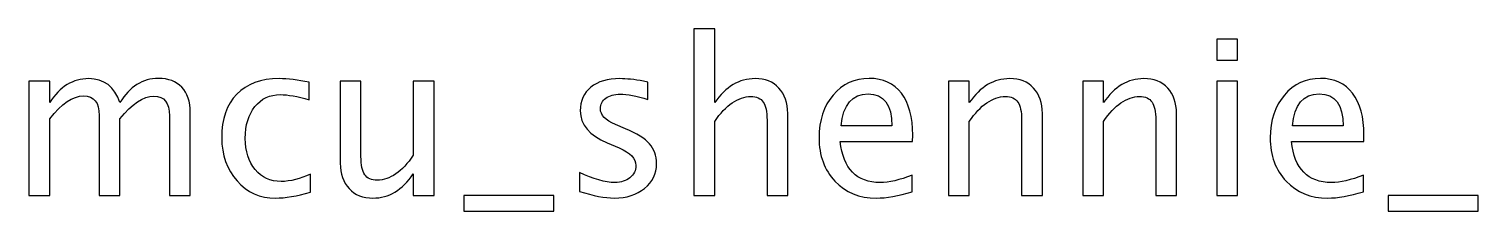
# Model space of a CAD drawing. Header units: centimetres. Extents: x -35.9 to 35.9, y -2.8 to 14.1.
# Drawn here: x -18.85 to -10.33, y 13.08 to 14.15 of the extents above; entities that cross this region are included whole.
import ezdxf

# ---------------------------------------------------------------- set-up
doc = ezdxf.new("R2010")
doc.units = ezdxf.units.CM
doc.header["$MEASUREMENT"] = 0
doc.layers.add('Layer 1', color=7, linetype='Continuous')

msp = doc.modelspace()

# ---------------------------------------------------------------- linework, layer by layer
at = {"layer": 'Layer 1'}
for points, knots in [([(-14.94123, 13.17044), (-14.94123, 13.17044), (-14.94123, 14.14961), (-14.94123, 14.14961), (-14.94123, 14.14961), (-14.94123, 14.14961), (-14.81931, 14.14961), (-14.81931, 14.14961), (-14.81931, 14.14961), (-14.81931, 14.14961), (-14.81931, 13.71633), (-14.81931, 13.71633), (-14.81931, 13.71633), (-14.75475, 13.81052), (-14.67559, 13.85751), (-14.58203, 13.85751), (-14.58203, 13.85751), (-14.52319, 13.85751), (-14.47641, 13.8391), (-14.44191, 13.80205), (-14.44191, 13.80205), (-14.40741, 13.76522), (-14.39005, 13.71548), (-14.39005, 13.65325), (-14.39005, 13.65325), (-14.39005, 13.65325), (-14.39005, 13.17044), (-14.39005, 13.17044), (-14.39005, 13.17044), (-14.39005, 13.17044), (-14.51197, 13.17044), (-14.51197, 13.17044), (-14.51197, 13.17044), (-14.51197, 13.17044), (-14.51197, 13.61346), (-14.51197, 13.61346), (-14.51197, 13.61346), (-14.51197, 13.66341), (-14.51938, 13.69897), (-14.53398, 13.72014), (-14.53398, 13.72014), (-14.5488, 13.74152), (-14.57314, 13.7521), (-14.60722, 13.7521), (-14.60722, 13.7521), (-14.68215, 13.7521), (-14.75285, 13.70321), (-14.81931, 13.60542), (-14.81931, 13.60542), (-14.81931, 13.60542), (-14.81931, 13.17044), (-14.81931, 13.17044), (-14.81931, 13.17044), (-14.81931, 13.17044), (-14.94123, 13.17044), (-14.94123, 13.17044)], [0, 0, 0, 0, 0.0666667, 0.0666667, 0.0666667, 0.0666667, 0.1333333, 0.1333333, 0.1333333, 0.1333333, 0.2, 0.2, 0.2, 0.2, 0.2666667, 0.2666667, 0.2666667, 0.2666667, 0.3333333, 0.3333333, 0.3333333, 0.3333333, 0.4, 0.4, 0.4, 0.4, 0.4666667, 0.4666667, 0.4666667, 0.4666667, 0.5333333, 0.5333333, 0.5333333, 0.5333333, 0.6, 0.6, 0.6, 0.6, 0.6666667, 0.6666667, 0.6666667, 0.6666667, 0.7333333, 0.7333333, 0.7333333, 0.7333333, 0.8, 0.8, 0.8, 0.8, 0.8666667, 0.8666667, 0.8666667, 0.8666667, 1, 1, 1, 1]), ([(-11.86888, 13.96673), (-11.86888, 13.96673), (-11.86888, 14.08865), (-11.86888, 14.08865), (-11.86888, 14.08865), (-11.86888, 14.08865), (-11.74696, 14.08865), (-11.74696, 14.08865), (-11.74696, 14.08865), (-11.74696, 14.08865), (-11.74696, 13.96673), (-11.74696, 13.96673), (-11.74696, 13.96673), (-11.74696, 13.96673), (-11.86888, 13.96673), (-11.86888, 13.96673)], [0, 0, 0, 0, 0.2, 0.2, 0.2, 0.2, 0.4, 0.4, 0.4, 0.4, 0.6, 0.6, 0.6, 0.6, 1, 1, 1, 1]), ([(-18.84818, 13.17044), (-18.84818, 13.17044), (-18.84818, 13.84354), (-18.84818, 13.84354), (-18.84818, 13.84354), (-18.84818, 13.84354), (-18.72626, 13.84354), (-18.72626, 13.84354), (-18.72626, 13.84354), (-18.72626, 13.84354), (-18.72626, 13.71633), (-18.72626, 13.71633), (-18.72626, 13.71633), (-18.66678, 13.81052), (-18.59058, 13.85751), (-18.49724, 13.85751), (-18.49724, 13.85751), (-18.40728, 13.85751), (-18.34611, 13.81052), (-18.31351, 13.71633), (-18.31351, 13.71633), (-18.25572, 13.81137), (-18.18037, 13.85878), (-18.08787, 13.85878), (-18.08787, 13.85878), (-18.02882, 13.85878), (-17.98289, 13.84142), (-17.95008, 13.8065), (-17.95008, 13.8065), (-17.91727, 13.77157), (-17.90076, 13.72268), (-17.90076, 13.65981), (-17.90076, 13.65981), (-17.90076, 13.65981), (-17.90076, 13.17044), (-17.90076, 13.17044), (-17.90076, 13.17044), (-17.90076, 13.17044), (-18.02268, 13.17044), (-18.02268, 13.17044), (-18.02268, 13.17044), (-18.02268, 13.17044), (-18.02268, 13.63971), (-18.02268, 13.63971), (-18.02268, 13.63971), (-18.02268, 13.71633), (-18.05316, 13.75464), (-18.11412, 13.75464), (-18.11412, 13.75464), (-18.17741, 13.75464), (-18.24387, 13.70998), (-18.31351, 13.62044), (-18.31351, 13.62044), (-18.31351, 13.62044), (-18.31351, 13.17044), (-18.31351, 13.17044), (-18.31351, 13.17044), (-18.31351, 13.17044), (-18.43543, 13.17044), (-18.43543, 13.17044), (-18.43543, 13.17044), (-18.43543, 13.17044), (-18.43543, 13.64013), (-18.43543, 13.64013), (-18.43543, 13.64013), (-18.43543, 13.71739), (-18.46633, 13.75591), (-18.52835, 13.75591), (-18.52835, 13.75591), (-18.58995, 13.75591), (-18.65599, 13.71104), (-18.72626, 13.62108), (-18.72626, 13.62108), (-18.72626, 13.62108), (-18.72626, 13.17044), (-18.72626, 13.17044), (-18.72626, 13.17044), (-18.72626, 13.17044), (-18.84818, 13.17044), (-18.84818, 13.17044)], [0, 0, 0, 0, 0.047619, 0.047619, 0.047619, 0.047619, 0.0952381, 0.0952381, 0.0952381, 0.0952381, 0.1428571, 0.1428571, 0.1428571, 0.1428571, 0.1904762, 0.1904762, 0.1904762, 0.1904762, 0.2380952, 0.2380952, 0.2380952, 0.2380952, 0.2857143, 0.2857143, 0.2857143, 0.2857143, 0.3333333, 0.3333333, 0.3333333, 0.3333333, 0.3809524, 0.3809524, 0.3809524, 0.3809524, 0.4285714, 0.4285714, 0.4285714, 0.4285714, 0.4761905, 0.4761905, 0.4761905, 0.4761905, 0.5238095, 0.5238095, 0.5238095, 0.5238095, 0.5714286, 0.5714286, 0.5714286, 0.5714286, 0.6190476, 0.6190476, 0.6190476, 0.6190476, 0.6666667, 0.6666667, 0.6666667, 0.6666667, 0.7142857, 0.7142857, 0.7142857, 0.7142857, 0.7619048, 0.7619048, 0.7619048, 0.7619048, 0.8095238, 0.8095238, 0.8095238, 0.8095238, 0.8571429, 0.8571429, 0.8571429, 0.8571429, 0.9047619, 0.9047619, 0.9047619, 0.9047619, 1, 1, 1, 1]), ([(-17.19506, 13.19076), (-17.27401, 13.16705), (-17.34217, 13.1552), (-17.39953, 13.1552), (-17.39953, 13.1552), (-17.49055, 13.1552), (-17.5659, 13.18886), (-17.6258, 13.25595), (-17.6258, 13.25595), (-17.6857, 13.32326), (-17.71576, 13.40814), (-17.71576, 13.51038), (-17.71576, 13.51038), (-17.71576, 13.6196), (-17.68613, 13.7049), (-17.62686, 13.76586), (-17.62686, 13.76586), (-17.56759, 13.82703), (-17.48483, 13.85751), (-17.37857, 13.85751), (-17.37857, 13.85751), (-17.32629, 13.85751), (-17.26745, 13.85031), (-17.20268, 13.83592), (-17.20268, 13.83592), (-17.20268, 13.83592), (-17.20268, 13.73305), (-17.20268, 13.73305), (-17.20268, 13.73305), (-17.27147, 13.75337), (-17.32756, 13.76353), (-17.37074, 13.76353), (-17.37074, 13.76353), (-17.4334, 13.76353), (-17.48356, 13.74004), (-17.52103, 13.69326), (-17.52103, 13.69326), (-17.55849, 13.64648), (-17.57733, 13.58404), (-17.57733, 13.50614), (-17.57733, 13.50614), (-17.57733, 13.43058), (-17.55786, 13.36962), (-17.51912, 13.32284), (-17.51912, 13.32284), (-17.48039, 13.27627), (-17.4298, 13.25299), (-17.36693, 13.25299), (-17.36693, 13.25299), (-17.31126, 13.25299), (-17.25411, 13.26738), (-17.19506, 13.29617), (-17.19506, 13.29617), (-17.19506, 13.29617), (-17.19506, 13.19076), (-17.19506, 13.19076)], [0, 0, 0, 0, 0.0666667, 0.0666667, 0.0666667, 0.0666667, 0.1333333, 0.1333333, 0.1333333, 0.1333333, 0.2, 0.2, 0.2, 0.2, 0.2666667, 0.2666667, 0.2666667, 0.2666667, 0.3333333, 0.3333333, 0.3333333, 0.3333333, 0.4, 0.4, 0.4, 0.4, 0.4666667, 0.4666667, 0.4666667, 0.4666667, 0.5333333, 0.5333333, 0.5333333, 0.5333333, 0.6, 0.6, 0.6, 0.6, 0.6666667, 0.6666667, 0.6666667, 0.6666667, 0.7333333, 0.7333333, 0.7333333, 0.7333333, 0.8, 0.8, 0.8, 0.8, 0.8666667, 0.8666667, 0.8666667, 0.8666667, 1, 1, 1, 1]), ([(-16.59033, 13.17044), (-16.59033, 13.17044), (-16.59033, 13.29702), (-16.59033, 13.29702), (-16.59033, 13.29702), (-16.65531, 13.2024), (-16.73426, 13.1552), (-16.82697, 13.1552), (-16.82697, 13.1552), (-16.88582, 13.1552), (-16.93259, 13.17362), (-16.96731, 13.21066), (-16.96731, 13.21066), (-17.00223, 13.2477), (-17.01959, 13.29744), (-17.01959, 13.36031), (-17.01959, 13.36031), (-17.01959, 13.36031), (-17.01959, 13.84354), (-17.01959, 13.84354), (-17.01959, 13.84354), (-17.01959, 13.84354), (-16.89767, 13.84354), (-16.89767, 13.84354), (-16.89767, 13.84354), (-16.89767, 13.84354), (-16.89767, 13.4001), (-16.89767, 13.4001), (-16.89767, 13.4001), (-16.89767, 13.34951), (-16.89026, 13.31374), (-16.87566, 13.29257), (-16.87566, 13.29257), (-16.86084, 13.27119), (-16.83629, 13.26061), (-16.80178, 13.26061), (-16.80178, 13.26061), (-16.72728, 13.26061), (-16.65658, 13.30951), (-16.59033, 13.40751), (-16.59033, 13.40751), (-16.59033, 13.40751), (-16.59033, 13.84354), (-16.59033, 13.84354), (-16.59033, 13.84354), (-16.59033, 13.84354), (-16.46841, 13.84354), (-16.46841, 13.84354), (-16.46841, 13.84354), (-16.46841, 13.84354), (-16.46841, 13.17044), (-16.46841, 13.17044), (-16.46841, 13.17044), (-16.46841, 13.17044), (-16.59033, 13.17044), (-16.59033, 13.17044)], [0, 0, 0, 0, 0.0666667, 0.0666667, 0.0666667, 0.0666667, 0.1333333, 0.1333333, 0.1333333, 0.1333333, 0.2, 0.2, 0.2, 0.2, 0.2666667, 0.2666667, 0.2666667, 0.2666667, 0.3333333, 0.3333333, 0.3333333, 0.3333333, 0.4, 0.4, 0.4, 0.4, 0.4666667, 0.4666667, 0.4666667, 0.4666667, 0.5333333, 0.5333333, 0.5333333, 0.5333333, 0.6, 0.6, 0.6, 0.6, 0.6666667, 0.6666667, 0.6666667, 0.6666667, 0.7333333, 0.7333333, 0.7333333, 0.7333333, 0.8, 0.8, 0.8, 0.8, 0.8666667, 0.8666667, 0.8666667, 0.8666667, 1, 1, 1, 1]), ([(-15.61285, 13.19457), (-15.61285, 13.19457), (-15.61285, 13.30633), (-15.61285, 13.30633), (-15.61285, 13.30633), (-15.53305, 13.26654), (-15.46384, 13.24664), (-15.40478, 13.24664), (-15.40478, 13.24664), (-15.36964, 13.24664), (-15.34043, 13.25617), (-15.31736, 13.27522), (-15.31736, 13.27522), (-15.29429, 13.29405), (-15.28265, 13.31776), (-15.28265, 13.34634), (-15.28265, 13.34634), (-15.28265, 13.38803), (-15.31503, 13.42254), (-15.3798, 13.44984), (-15.3798, 13.44984), (-15.3798, 13.44984), (-15.45114, 13.48011), (-15.45114, 13.48011), (-15.45114, 13.48011), (-15.55633, 13.52371), (-15.60904, 13.58679), (-15.60904, 13.6687), (-15.60904, 13.6687), (-15.60904, 13.72734), (-15.5883, 13.77348), (-15.54681, 13.80713), (-15.54681, 13.80713), (-15.50532, 13.84079), (-15.44838, 13.85751), (-15.37621, 13.85751), (-15.37621, 13.85751), (-15.33874, 13.85751), (-15.29217, 13.85243), (-15.23693, 13.84206), (-15.23693, 13.84206), (-15.23693, 13.84206), (-15.21153, 13.83719), (-15.21153, 13.83719), (-15.21153, 13.83719), (-15.21153, 13.83719), (-15.21153, 13.73559), (-15.21153, 13.73559), (-15.21153, 13.73559), (-15.27947, 13.75591), (-15.33366, 13.76607), (-15.37409, 13.76607), (-15.37409, 13.76607), (-15.40965, 13.76607), (-15.4378, 13.75824), (-15.45918, 13.74279), (-15.45918, 13.74279), (-15.48035, 13.72734), (-15.49093, 13.70659), (-15.49093, 13.68056), (-15.49093, 13.68056), (-15.49093, 13.64394), (-15.4613, 13.61282), (-15.40182, 13.58764), (-15.40182, 13.58764), (-15.40182, 13.58764), (-15.34319, 13.56287), (-15.34319, 13.56287), (-15.34319, 13.56287), (-15.27672, 13.53493), (-15.22973, 13.5053), (-15.20222, 13.47418), (-15.20222, 13.47418), (-15.17449, 13.44307), (-15.16073, 13.40412), (-15.16073, 13.35755), (-15.16073, 13.35755), (-15.16073, 13.2985), (-15.18401, 13.25003), (-15.23079, 13.21214), (-15.23079, 13.21214), (-15.27736, 13.17425), (-15.33705, 13.1552), (-15.40965, 13.1552), (-15.40965, 13.1552), (-15.46553, 13.1552), (-15.53305, 13.16832), (-15.61285, 13.19457)], [0, 0, 0, 0, 0.0434783, 0.0434783, 0.0434783, 0.0434783, 0.0869565, 0.0869565, 0.0869565, 0.0869565, 0.1304348, 0.1304348, 0.1304348, 0.1304348, 0.173913, 0.173913, 0.173913, 0.173913, 0.2173913, 0.2173913, 0.2173913, 0.2173913, 0.2608696, 0.2608696, 0.2608696, 0.2608696, 0.3043478, 0.3043478, 0.3043478, 0.3043478, 0.3478261, 0.3478261, 0.3478261, 0.3478261, 0.3913043, 0.3913043, 0.3913043, 0.3913043, 0.4347826, 0.4347826, 0.4347826, 0.4347826, 0.4782609, 0.4782609, 0.4782609, 0.4782609, 0.5217391, 0.5217391, 0.5217391, 0.5217391, 0.5652174, 0.5652174, 0.5652174, 0.5652174, 0.6086957, 0.6086957, 0.6086957, 0.6086957, 0.6521739, 0.6521739, 0.6521739, 0.6521739, 0.6956522, 0.6956522, 0.6956522, 0.6956522, 0.7391304, 0.7391304, 0.7391304, 0.7391304, 0.7826087, 0.7826087, 0.7826087, 0.7826087, 0.826087, 0.826087, 0.826087, 0.826087, 0.8695652, 0.8695652, 0.8695652, 0.8695652, 0.9130435, 0.9130435, 0.9130435, 0.9130435, 1, 1, 1, 1]), ([(-13.65895, 13.19203), (-13.74086, 13.16748), (-13.81093, 13.1552), (-13.86935, 13.1552), (-13.86935, 13.1552), (-13.96904, 13.1552), (-14.05011, 13.18822), (-14.11255, 13.25405), (-14.11255, 13.25405), (-14.17499, 13.31988), (-14.20632, 13.40518), (-14.20632, 13.51017), (-14.20632, 13.51017), (-14.20632, 13.61198), (-14.1788, 13.69559), (-14.12356, 13.76099), (-14.12356, 13.76099), (-14.06831, 13.82618), (-13.99762, 13.85878), (-13.91147, 13.85878), (-13.91147, 13.85878), (-13.82998, 13.85878), (-13.7669, 13.82978), (-13.72245, 13.77179), (-13.72245, 13.77179), (-13.678, 13.71379), (-13.65577, 13.63166), (-13.65577, 13.52519), (-13.65577, 13.52519), (-13.65577, 13.52519), (-13.65641, 13.48794), (-13.65641, 13.48794), (-13.65641, 13.48794), (-13.65641, 13.48794), (-14.08186, 13.48794), (-14.08186, 13.48794), (-14.08186, 13.48794), (-14.06408, 13.32707), (-13.98555, 13.24664), (-13.84649, 13.24664), (-13.84649, 13.24664), (-13.79547, 13.24664), (-13.73303, 13.26103), (-13.65895, 13.28982), (-13.65895, 13.28982), (-13.65895, 13.28982), (-13.65895, 13.19203), (-13.65895, 13.19203)], [0, 0, 0, 0, 0.0769231, 0.0769231, 0.0769231, 0.0769231, 0.1538462, 0.1538462, 0.1538462, 0.1538462, 0.2307692, 0.2307692, 0.2307692, 0.2307692, 0.3076923, 0.3076923, 0.3076923, 0.3076923, 0.3846154, 0.3846154, 0.3846154, 0.3846154, 0.4615385, 0.4615385, 0.4615385, 0.4615385, 0.5384615, 0.5384615, 0.5384615, 0.5384615, 0.6153846, 0.6153846, 0.6153846, 0.6153846, 0.6923077, 0.6923077, 0.6923077, 0.6923077, 0.7692308, 0.7692308, 0.7692308, 0.7692308, 0.8461538, 0.8461538, 0.8461538, 0.8461538, 1, 1, 1, 1]), ([(-13.44538, 13.17044), (-13.44538, 13.17044), (-13.44538, 13.84354), (-13.44538, 13.84354), (-13.44538, 13.84354), (-13.44538, 13.84354), (-13.32346, 13.84354), (-13.32346, 13.84354), (-13.32346, 13.84354), (-13.32346, 13.84354), (-13.32346, 13.71633), (-13.32346, 13.71633), (-13.32346, 13.71633), (-13.2589, 13.81052), (-13.17974, 13.85751), (-13.08618, 13.85751), (-13.08618, 13.85751), (-13.02734, 13.85751), (-12.98056, 13.8391), (-12.94606, 13.80205), (-12.94606, 13.80205), (-12.91156, 13.76522), (-12.8942, 13.71548), (-12.8942, 13.65325), (-12.8942, 13.65325), (-12.8942, 13.65325), (-12.8942, 13.17044), (-12.8942, 13.17044), (-12.8942, 13.17044), (-12.8942, 13.17044), (-13.01612, 13.17044), (-13.01612, 13.17044), (-13.01612, 13.17044), (-13.01612, 13.17044), (-13.01612, 13.61346), (-13.01612, 13.61346), (-13.01612, 13.61346), (-13.01612, 13.66341), (-13.02353, 13.69897), (-13.03813, 13.72014), (-13.03813, 13.72014), (-13.05295, 13.74152), (-13.07729, 13.7521), (-13.11137, 13.7521), (-13.11137, 13.7521), (-13.1863, 13.7521), (-13.257, 13.70321), (-13.32346, 13.60542), (-13.32346, 13.60542), (-13.32346, 13.60542), (-13.32346, 13.17044), (-13.32346, 13.17044), (-13.32346, 13.17044), (-13.32346, 13.17044), (-13.44538, 13.17044), (-13.44538, 13.17044)], [0, 0, 0, 0, 0.0666667, 0.0666667, 0.0666667, 0.0666667, 0.1333333, 0.1333333, 0.1333333, 0.1333333, 0.2, 0.2, 0.2, 0.2, 0.2666667, 0.2666667, 0.2666667, 0.2666667, 0.3333333, 0.3333333, 0.3333333, 0.3333333, 0.4, 0.4, 0.4, 0.4, 0.4666667, 0.4666667, 0.4666667, 0.4666667, 0.5333333, 0.5333333, 0.5333333, 0.5333333, 0.6, 0.6, 0.6, 0.6, 0.6666667, 0.6666667, 0.6666667, 0.6666667, 0.7333333, 0.7333333, 0.7333333, 0.7333333, 0.8, 0.8, 0.8, 0.8, 0.8666667, 0.8666667, 0.8666667, 0.8666667, 1, 1, 1, 1]), ([(-12.65713, 13.17044), (-12.65713, 13.17044), (-12.65713, 13.84354), (-12.65713, 13.84354), (-12.65713, 13.84354), (-12.65713, 13.84354), (-12.53521, 13.84354), (-12.53521, 13.84354), (-12.53521, 13.84354), (-12.53521, 13.84354), (-12.53521, 13.71633), (-12.53521, 13.71633), (-12.53521, 13.71633), (-12.47065, 13.81052), (-12.39149, 13.85751), (-12.29793, 13.85751), (-12.29793, 13.85751), (-12.23909, 13.85751), (-12.19231, 13.8391), (-12.15781, 13.80205), (-12.15781, 13.80205), (-12.12331, 13.76522), (-12.10595, 13.71548), (-12.10595, 13.65325), (-12.10595, 13.65325), (-12.10595, 13.65325), (-12.10595, 13.17044), (-12.10595, 13.17044), (-12.10595, 13.17044), (-12.10595, 13.17044), (-12.22787, 13.17044), (-12.22787, 13.17044), (-12.22787, 13.17044), (-12.22787, 13.17044), (-12.22787, 13.61346), (-12.22787, 13.61346), (-12.22787, 13.61346), (-12.22787, 13.66341), (-12.23528, 13.69897), (-12.24988, 13.72014), (-12.24988, 13.72014), (-12.2647, 13.74152), (-12.28904, 13.7521), (-12.32312, 13.7521), (-12.32312, 13.7521), (-12.39805, 13.7521), (-12.46875, 13.70321), (-12.53521, 13.60542), (-12.53521, 13.60542), (-12.53521, 13.60542), (-12.53521, 13.17044), (-12.53521, 13.17044), (-12.53521, 13.17044), (-12.53521, 13.17044), (-12.65713, 13.17044), (-12.65713, 13.17044)], [0, 0, 0, 0, 0.0666667, 0.0666667, 0.0666667, 0.0666667, 0.1333333, 0.1333333, 0.1333333, 0.1333333, 0.2, 0.2, 0.2, 0.2, 0.2666667, 0.2666667, 0.2666667, 0.2666667, 0.3333333, 0.3333333, 0.3333333, 0.3333333, 0.4, 0.4, 0.4, 0.4, 0.4666667, 0.4666667, 0.4666667, 0.4666667, 0.5333333, 0.5333333, 0.5333333, 0.5333333, 0.6, 0.6, 0.6, 0.6, 0.6666667, 0.6666667, 0.6666667, 0.6666667, 0.7333333, 0.7333333, 0.7333333, 0.7333333, 0.8, 0.8, 0.8, 0.8, 0.8666667, 0.8666667, 0.8666667, 0.8666667, 1, 1, 1, 1]), ([(-11.86888, 13.17044), (-11.86888, 13.17044), (-11.86888, 13.84354), (-11.86888, 13.84354), (-11.86888, 13.84354), (-11.86888, 13.84354), (-11.74696, 13.84354), (-11.74696, 13.84354), (-11.74696, 13.84354), (-11.74696, 13.84354), (-11.74696, 13.17044), (-11.74696, 13.17044), (-11.74696, 13.17044), (-11.74696, 13.17044), (-11.86888, 13.17044), (-11.86888, 13.17044)], [0, 0, 0, 0, 0.2, 0.2, 0.2, 0.2, 0.4, 0.4, 0.4, 0.4, 0.6, 0.6, 0.6, 0.6, 1, 1, 1, 1]), ([(-11.00782, 13.19203), (-11.08973, 13.16748), (-11.1598, 13.1552), (-11.21822, 13.1552), (-11.21822, 13.1552), (-11.31791, 13.1552), (-11.39898, 13.18822), (-11.46142, 13.25405), (-11.46142, 13.25405), (-11.52386, 13.31988), (-11.55519, 13.40518), (-11.55519, 13.51017), (-11.55519, 13.51017), (-11.55519, 13.61198), (-11.52767, 13.69559), (-11.47243, 13.76099), (-11.47243, 13.76099), (-11.41718, 13.82618), (-11.34649, 13.85878), (-11.26034, 13.85878), (-11.26034, 13.85878), (-11.17885, 13.85878), (-11.11577, 13.82978), (-11.07132, 13.77179), (-11.07132, 13.77179), (-11.02687, 13.71379), (-11.00464, 13.63166), (-11.00464, 13.52519), (-11.00464, 13.52519), (-11.00464, 13.52519), (-11.00528, 13.48794), (-11.00528, 13.48794), (-11.00528, 13.48794), (-11.00528, 13.48794), (-11.43073, 13.48794), (-11.43073, 13.48794), (-11.43073, 13.48794), (-11.41295, 13.32707), (-11.33442, 13.24664), (-11.19536, 13.24664), (-11.19536, 13.24664), (-11.14434, 13.24664), (-11.0819, 13.26103), (-11.00782, 13.28982), (-11.00782, 13.28982), (-11.00782, 13.28982), (-11.00782, 13.19203), (-11.00782, 13.19203)], [0, 0, 0, 0, 0.0769231, 0.0769231, 0.0769231, 0.0769231, 0.1538462, 0.1538462, 0.1538462, 0.1538462, 0.2307692, 0.2307692, 0.2307692, 0.2307692, 0.3076923, 0.3076923, 0.3076923, 0.3076923, 0.3846154, 0.3846154, 0.3846154, 0.3846154, 0.4615385, 0.4615385, 0.4615385, 0.4615385, 0.5384615, 0.5384615, 0.5384615, 0.5384615, 0.6153846, 0.6153846, 0.6153846, 0.6153846, 0.6923077, 0.6923077, 0.6923077, 0.6923077, 0.7692308, 0.7692308, 0.7692308, 0.7692308, 0.8461538, 0.8461538, 0.8461538, 0.8461538, 1, 1, 1, 1]), ([(-14.07551, 13.57938), (-14.07551, 13.57938), (-13.77833, 13.57938), (-13.77833, 13.57938), (-13.77833, 13.57938), (-13.77833, 13.70469), (-13.82511, 13.76734), (-13.91845, 13.76734), (-13.91845, 13.76734), (-14.01243, 13.76734), (-14.06471, 13.70469), (-14.07551, 13.57938)], [0, 0, 0, 0, 0.25, 0.25, 0.25, 0.25, 0.5, 0.5, 0.5, 0.5, 1, 1, 1, 1]), ([(-11.42438, 13.57938), (-11.42438, 13.57938), (-11.1272, 13.57938), (-11.1272, 13.57938), (-11.1272, 13.57938), (-11.1272, 13.70469), (-11.17398, 13.76734), (-11.26732, 13.76734), (-11.26732, 13.76734), (-11.3613, 13.76734), (-11.41358, 13.70469), (-11.42438, 13.57938)], [0, 0, 0, 0, 0.25, 0.25, 0.25, 0.25, 0.5, 0.5, 0.5, 0.5, 1, 1, 1, 1]), ([(-16.2923, 13.079), (-16.2923, 13.079), (-16.2923, 13.17044), (-16.2923, 13.17044), (-16.2923, 13.17044), (-16.2923, 13.17044), (-15.76398, 13.17044), (-15.76398, 13.17044), (-15.76398, 13.17044), (-15.76398, 13.17044), (-15.76398, 13.079), (-15.76398, 13.079), (-15.76398, 13.079), (-15.76398, 13.079), (-16.2923, 13.079), (-16.2923, 13.079)], [0, 0, 0, 0, 0.2, 0.2, 0.2, 0.2, 0.4, 0.4, 0.4, 0.4, 0.6, 0.6, 0.6, 0.6, 1, 1, 1, 1]), ([(-10.86283, 13.079), (-10.86283, 13.079), (-10.86283, 13.17044), (-10.86283, 13.17044), (-10.86283, 13.17044), (-10.86283, 13.17044), (-10.33451, 13.17044), (-10.33451, 13.17044), (-10.33451, 13.17044), (-10.33451, 13.17044), (-10.33451, 13.079), (-10.33451, 13.079), (-10.33451, 13.079), (-10.33451, 13.079), (-10.86283, 13.079), (-10.86283, 13.079)], [0, 0, 0, 0, 0.2, 0.2, 0.2, 0.2, 0.4, 0.4, 0.4, 0.4, 0.6, 0.6, 0.6, 0.6, 1, 1, 1, 1])]:
    msp.add_open_spline(points, degree=3, knots=knots, dxfattribs=at)

doc.saveas('drawing.dxf')
